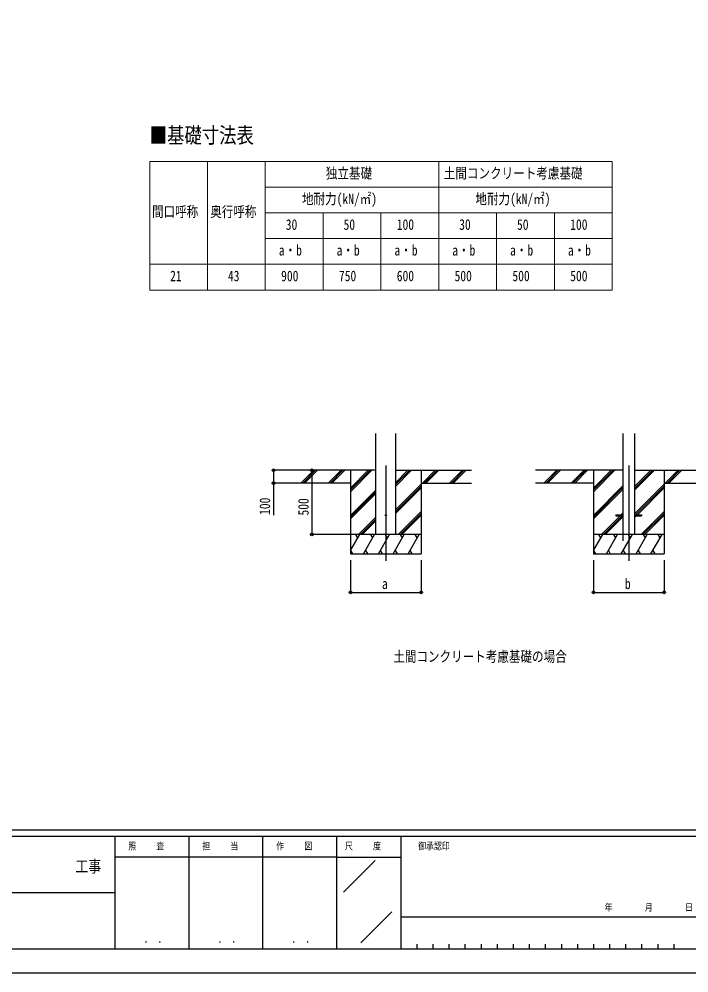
# Model space of a CAD drawing. Units: millimetres, scale not verified. Extents: x -10512 to 10512, y -7425 to 7425.
# Drawn here: x 2492 to 7706, y -7425 to 0 of the extents above; entities that cross this region are included whole.
import ezdxf
from ezdxf.enums import TextEntityAlignment as Align

# ---------------------------------------------------------------- set-up
doc = ezdxf.new("R2010")
doc.units = ezdxf.units.MM
doc.header["$LTSCALE"] = 30
doc.layers.add('0-1_TABLE1', color=7, linetype='Continuous', lineweight=18)
for name, color, linetype in [('0-2_USER1', 3, 'Continuous'), ('0-3_YKK_12', 2, 'Continuous'), ('0-4_YKK_13', 4, 'Continuous'), ('0-5_YKK_A1', 4, 'Continuous'), ('0-6_YKK_D', 6, 'Continuous'), ('0-7_YKK_ZWAK', 7, 'Continuous')]:
    doc.layers.add(name, color=color, linetype=linetype)
doc.styles.add('ＭＳ ゴシック', font='')
doc.styles.get('ＭＳ ゴシック').set_extended_font_data('MS Gothic')

msp = doc.modelspace()

# ---------------------------------------------------------------- linework, layer by layer
at = {"layer": '0-1_TABLE1'}
for p, q in [((3508.53, -1109.1), (7108.53, -1109.1)), ((3508.53, -1109.1), (3508.53, -2109.1)), ((3958.53, -1109.1), (3958.53, -2109.1)), ((4408.53, -1109.1), (4408.53, -2109.1)), ((5758.53, -1109.1), (5758.53, -2109.1)), ((4408.53, -1309.1), (7108.53, -1309.1)), ((4408.53, -1509.1), (7108.53, -1509.1)), ((4858.53, -1509.1), (4858.53, -2109.1)), ((5308.53, -1509.1), (5308.53, -2109.1)), ((6208.53, -1509.1), (6208.53, -2109.1)), ((6658.53, -1509.1), (6658.53, -2109.1)), ((4408.53, -1709.1), (7108.53, -1709.1)), ((3508.53, -1909.1), (7108.53, -1909.1)), ((3508.53, -2109.1), (7108.53, -2109.1))]:
    msp.add_line(p, q, dxfattribs=at)
msp.add_lwpolyline([(7108.53, -1109.1), (7108.53, -1509.1), (7108.53, -2109.1)], dxfattribs=at)
at = {"layer": '0-3_YKK_12'}
for p, q in [((5346.55, -3474.26), (5346.55, -4217.58)), ((7237.55, -3474.26), (7237.55, -4217.58))]:
    msp.add_line(p, q, dxfattribs=at)
at = {"layer": '0-4_YKK_13'}
for p, q in [((7137.55, -3858), (7137.55, -3867)), ((7137.55, -3858), (7192.35, -3858)), ((7282.75, -3858), (7337.55, -3858)), ((7337.55, -3858), (7337.55, -3867)), ((7137.55, -3867), (7192.35, -3867)), ((7282.75, -3867), (7337.55, -3867))]:
    msp.add_line(p, q, dxfattribs=at)
msp.add_circle((5346.55, -3862.5), 5, dxfattribs=at)
at = {"layer": '0-5_YKK_A1'}
for p, q in [((5268.8, -4012.5), (5268.8, -3227.15)), ((5424.3, -4012.5), (5424.3, -3227.15)), ((7192.35, -3227.15), (7192.35, -4062.5)), ((7282.75, -3227.15), (7282.75, -4012.5)), ((5268.8, -3512.5), (4620.6, -3512.5)), ((4687.29, -3611.1), (4785.88, -3512.5)), ((4700.02, -3612.5), (4800.02, -3512.5)), ((4714.17, -3612.5), (4814.17, -3512.5)), ((4899.42, -3611.1), (4998.01, -3512.5)), ((4912.16, -3612.5), (5012.16, -3512.5)), ((4926.3, -3612.5), (5026.3, -3512.5)), ((5071.55, -3512.5), (5071.55, -4162.5)), ((5071.55, -3679.38), (5238.43, -3512.5)), ((5071.55, -3665.24), (5224.29, -3512.5)), ((5071.55, -3651.1), (5210.15, -3512.5)), ((5424.3, -3635), (5546.8, -3512.5)), ((5424.3, -3620.86), (5532.66, -3512.5)), ((5424.3, -3606.71), (5518.51, -3512.5)), ((5424.3, -3512.5), (6012.17, -3512.5)), ((5621.55, -3512.5), (5621.55, -4162.5)), ((5630.65, -3612.5), (5730.65, -3512.5)), ((5644.79, -3612.5), (5744.79, -3512.5)), ((5658.93, -3612.5), (5758.93, -3512.5)), ((5842.78, -3612.5), (5942.78, -3512.5)), ((5856.92, -3612.5), (5956.92, -3512.5)), ((5871.06, -3612.5), (5971.06, -3512.5)), ((7192.35, -3512.5), (6511.6, -3512.5)), ((6578.29, -3611.1), (6676.88, -3512.5)), ((6591.02, -3612.5), (6691.02, -3512.5)), ((6605.17, -3612.5), (6705.17, -3512.5)), ((6790.42, -3611.1), (6889.01, -3512.5)), ((6803.16, -3612.5), (6903.16, -3512.5)), ((6817.3, -3612.5), (6917.3, -3512.5)), ((6962.55, -3512.5), (6962.55, -4162.5)), ((6962.55, -3679.38), (7129.43, -3512.5)), ((6962.55, -3665.24), (7115.29, -3512.5)), ((6962.55, -3651.1), (7101.15, -3512.5)), ((7282.75, -3667.55), (7437.8, -3512.5)), ((7282.75, -3653.41), (7423.66, -3512.5)), ((7282.75, -3639.26), (7409.51, -3512.5)), ((7282.75, -3512.5), (7920.76, -3512.5)), ((7512.55, -3512.5), (7512.55, -4162.5)), ((7521.65, -3612.5), (7621.65, -3512.5)), ((7535.79, -3612.5), (7635.79, -3512.5)), ((7549.93, -3612.5), (7649.93, -3512.5)), ((5071.55, -3612.5), (4620.6, -3612.5)), ((5424.3, -3818.84), (5621.55, -3621.6)), ((5424.3, -3832.99), (5621.55, -3635.74)), ((5621.55, -3612.5), (6012.17, -3612.5)), ((6962.55, -3612.5), (6511.6, -3612.5)), ((6962.55, -3863.23), (7192.35, -3633.43)), ((7282.75, -3851.39), (7512.55, -3621.6)), ((7290.29, -3858), (7512.55, -3635.74)), ((7512.55, -3612.5), (7920.76, -3612.5)), ((5071.55, -3863.23), (5268.8, -3665.98)), ((5071.55, -3877.37), (5268.8, -3680.12)), ((5071.55, -3891.51), (5268.8, -3694.26)), ((5424.3, -3847.13), (5621.55, -3649.88)), ((6962.55, -3877.37), (7192.35, -3647.57)), ((6962.55, -3891.51), (7192.35, -3661.71)), ((7304.43, -3858), (7512.55, -3649.88)), ((5442.77, -4012.5), (5621.55, -3833.73)), ((5456.92, -4012.5), (5621.55, -3847.87)), ((7179.91, -3858), (7192.35, -3845.56)), ((7333.77, -4012.5), (7512.55, -3833.73)), ((7347.92, -4012.5), (7512.55, -3847.87)), ((5134.41, -4012.5), (5268.8, -3878.11)), ((5148.55, -4012.5), (5268.8, -3892.25)), ((5162.69, -4012.5), (5268.8, -3906.39)), ((5471.06, -4012.5), (5621.55, -3862.01)), ((7025.41, -4012.5), (7170.91, -3867)), ((7039.55, -4012.5), (7185.05, -3867)), ((7053.69, -4012.5), (7192.35, -3873.84)), ((7282.75, -3879.68), (7295.43, -3867)), ((7362.06, -4012.5), (7512.55, -3862.01)), ((5621.55, -4012.5), (5071.55, -4012.5)), ((5071.55, -4137.95), (5143.98, -4012.5)), ((5128.98, -4038.48), (5113.98, -4012.5)), ((5172.85, -4162.5), (5259.45, -4012.5)), ((5244.45, -4038.48), (5229.45, -4012.5)), ((5288.32, -4162.5), (5374.92, -4012.5)), ((5359.92, -4038.48), (5344.92, -4012.5)), ((5403.79, -4162.5), (5490.39, -4012.5)), ((5475.39, -4038.48), (5460.39, -4012.5)), ((5519.26, -4162.5), (5605.86, -4012.5)), ((5590.86, -4038.48), (5575.86, -4012.5)), ((7512.55, -4012.5), (6962.55, -4012.5)), ((6962.55, -4137.95), (7034.98, -4012.5)), ((7019.98, -4038.48), (7004.98, -4012.5)), ((7063.85, -4162.5), (7150.45, -4012.5)), ((7135.45, -4038.48), (7120.45, -4012.5)), ((7179.32, -4162.5), (7265.92, -4012.5)), ((7250.92, -4038.48), (7235.92, -4012.5)), ((7294.79, -4162.5), (7381.39, -4012.5)), ((7366.39, -4038.48), (7351.39, -4012.5)), ((7410.26, -4162.5), (7496.86, -4012.5)), ((7481.86, -4038.48), (7466.86, -4012.5)), ((5072.38, -4136.52), (5087.37, -4162.5)), ((5187.84, -4136.52), (5202.84, -4162.5)), ((5303.31, -4136.52), (5318.31, -4162.5)), ((5418.79, -4136.52), (5433.79, -4162.5)), ((5534.26, -4136.52), (5549.25, -4162.5)), ((6963.38, -4136.52), (6978.37, -4162.5)), ((7078.84, -4136.52), (7093.84, -4162.5)), ((7194.31, -4136.52), (7209.31, -4162.5)), ((7309.79, -4136.52), (7324.79, -4162.5)), ((7425.26, -4136.52), (7440.25, -4162.5)), ((5071.55, -4162.5), (5621.55, -4162.5)), ((6962.55, -4162.5), (7512.55, -4162.5))]:
    msp.add_line(p, q, dxfattribs=at)
at = {"layer": '0-6_YKK_D'}
for p, q in [((4686.21, -3512.5), (4470.55, -3512.5)), ((4845.49, -3512.5), (4770.55, -3512.5)), ((4771.55, -3512.5), (4771.55, -4012.5)), ((4686.21, -3612.5), (4470.55, -3612.5)), ((5070.55, -4012.5), (4770.55, -4012.5)), ((5071.55, -4212.5), (5071.55, -4463.5)), ((5621.55, -4212.5), (5621.55, -4463.5)), ((6962.55, -4212.5), (6962.55, -4463.5)), ((7512.55, -4212.5), (7512.55, -4463.5)), ((5071.55, -4462.5), (5621.55, -4462.5)), ((6962.55, -4462.5), (7512.55, -4462.5))]:
    msp.add_line(p, q, dxfattribs=at)
msp.add_lwpolyline([(4471.55, -3512.5), (4471.55, -3612.5), (4471.55, -3861)], dxfattribs=at)
for centre in [(4471.55, -3512.5), (4771.55, -3512.5), (4471.55, -3612.5), (4771.55, -4012.5), (5071.55, -4462.5), (5621.55, -4462.5), (6962.55, -4462.5), (7512.55, -4462.5)]:
    msp.add_circle(centre, 10.62, dxfattribs=at)
at = {"layer": '0-7_YKK_ZWAK'}
for p, q in [((9737.55, -6312.5), (-9762.45, -6312.5)), ((3237.55, -6362.5), (-12.45, -6362.5)), ((3812.55, -6362.5), (3812.55, -7237.5)), ((4387.55, -6362.5), (4387.55, -7237.5)), ((4962.55, -6362.5), (4962.55, -7237.5)), ((5462.55, -6362.5), (4962.55, -6362.5)), ((8043.8, -6362.5), (5462.55, -6362.5)), ((5462.55, -6362.5), (5462.55, -7237.5)), ((4962.55, -6525), (3237.55, -6525)), ((4962.55, -6525), (5462.55, -6525)), ((5017.76, -6795.73), (5262.59, -6550.9)), ((-12.45, -6800), (3237.55, -6800)), ((5151.68, -7189.97), (5392.23, -6949.42)), ((5462.55, -6987.5), (8043.8, -6987.5)), ((5587.55, -7200), (5587.55, -7237.5)), ((5712.55, -7200), (5712.55, -7237.5)), ((5837.55, -7200), (5837.55, -7237.5)), ((5962.55, -7200), (5962.55, -7237.5)), ((6087.55, -7200), (6087.55, -7237.5)), ((6212.55, -7200), (6212.55, -7237.5)), ((6337.55, -7200), (6337.55, -7237.5)), ((6462.55, -7200), (6462.55, -7237.5)), ((6587.55, -7200), (6587.55, -7237.5)), ((6712.55, -7200), (6712.55, -7237.5)), ((6837.55, -7200), (6837.55, -7237.5)), ((6962.55, -7200), (6962.55, -7237.5)), ((7087.55, -7200), (7087.55, -7237.5)), ((7212.55, -7200), (7212.55, -7237.5)), ((7337.55, -7200), (7337.55, -7237.5)), ((7462.55, -7200), (7462.55, -7237.5)), ((7587.55, -7200), (7587.55, -7237.5)), ((-12.45, -7237.5), (3237.55, -7237.5)), ((3237.55, -7237.5), (4962.55, -7237.5)), ((4962.55, -7237.5), (5462.55, -7237.5)), ((5462.55, -7237.5), (8043.8, -7237.5))]:
    msp.add_line(p, q, dxfattribs=at)
msp.add_lwpolyline([(-10512.5, -7425), (10512.5, -7425), (10512.5, 7425), (-10512.5, 7425)], close=True, dxfattribs=at)
msp.add_lwpolyline([(4962.55, -6362.5), (3237.55, -6362.5), (3237.55, -7237.5)], dxfattribs=at)

# ---------------------------------------------------------------- texts
at = {"layer": '0-1_TABLE1', "style": 'ＭＳ ゴシック', "width": 0.8}
for s, p in [('独立基礎', (4879.53, -1265.35)), ('土間コンクリート考慮基礎', (5797.53, -1265.35)), ('地耐力(kN/㎡)', (4693.53, -1465.35)), ('地耐力(kN/㎡)', (6043.53, -1465.35)), ('間口呼称', (3526.53, -1565.35)), ('奥行呼称', (3979.53, -1565.35)), ('30', (4567.53, -1665.35)), ('50', (5017.53, -1665.35)), ('100', (5431.53, -1665.35)), ('30', (5917.53, -1665.35)), ('50', (6367.53, -1665.35)), ('100', (6781.53, -1665.35)), ('a・b', (4513.53, -1865.35)), ('a・b', (4963.53, -1865.35)), ('a・b', (5413.53, -1865.35)), ('a・b', (5863.53, -1865.35)), ('a・b', (6313.53, -1865.35)), ('a・b', (6763.53, -1865.35)), ('21', (3667.53, -2065.35)), ('43', (4117.53, -2065.35)), ('900', (4531.53, -2065.35)), ('750', (4981.53, -2065.35)), ('600', (5431.53, -2065.35)), ('500', (5881.53, -2065.35)), ('500', (6331.53, -2065.35)), ('500', (6781.53, -2065.35))]:
    msp.add_text(s, height=82.48, dxfattribs=at).set_placement(p, align=Align.BOTTOM_LEFT)
at = {"layer": '0-2_USER1', "style": 'ＭＳ ゴシック', "width": 0.8}
for s, height, p in [('■基礎寸法表', 123.8, (3508.49, -1002.8)), ('土間コンクリート考慮基礎の場合', 82.48, (5404.5, -5027.5))]:
    msp.add_text(s, height=height, dxfattribs=at).set_placement(p, align=Align.BOTTOM_LEFT)
at = {"layer": '0-6_YKK_D', "style": 'ＭＳ ゴシック', "width": 0.8}
for s, p in [('100', (4470.55, -3860)), ('500', (4770.55, -3864.5))]:
    msp.add_text(s, height=82.48, rotation=90, dxfattribs=at).set_placement(p, align=Align.BOTTOM_LEFT)
for s, p in [('a', (5316.55, -4461.5)), ('b', (7207.55, -4461.5))]:
    msp.add_text(s, height=82.48, dxfattribs=at).set_placement(p, align=Align.BOTTOM_LEFT)
at = {"layer": '0-7_YKK_ZWAK', "style": 'ＭＳ ゴシック', "width": 0.8}
for s, height, p in [('照     査', 54.99, (3341.05, -6481.25)), ('担     当', 54.99, (3918.05, -6481.25)), ('作     図', 54.99, (4493.05, -6481.25)), ('尺     度', 54.99, (5028.55, -6481.25)), ('御承認印', 54.99, (5597.85, -6481.25)), ('工事', 91.64, (2930.83, -6668.66)), ('年        月        日', 54.99, (7049.77, -6958.04)), ('． ．', 64.79, (3462.5, -7210.88)), ('． ．', 64.79, (4037.5, -7210.88)), ('． ．', 64.79, (4612.5, -7210.88))]:
    msp.add_text(s, height=height, dxfattribs=at).set_placement(p, align=Align.BOTTOM_LEFT)

doc.saveas('drawing.dxf')
